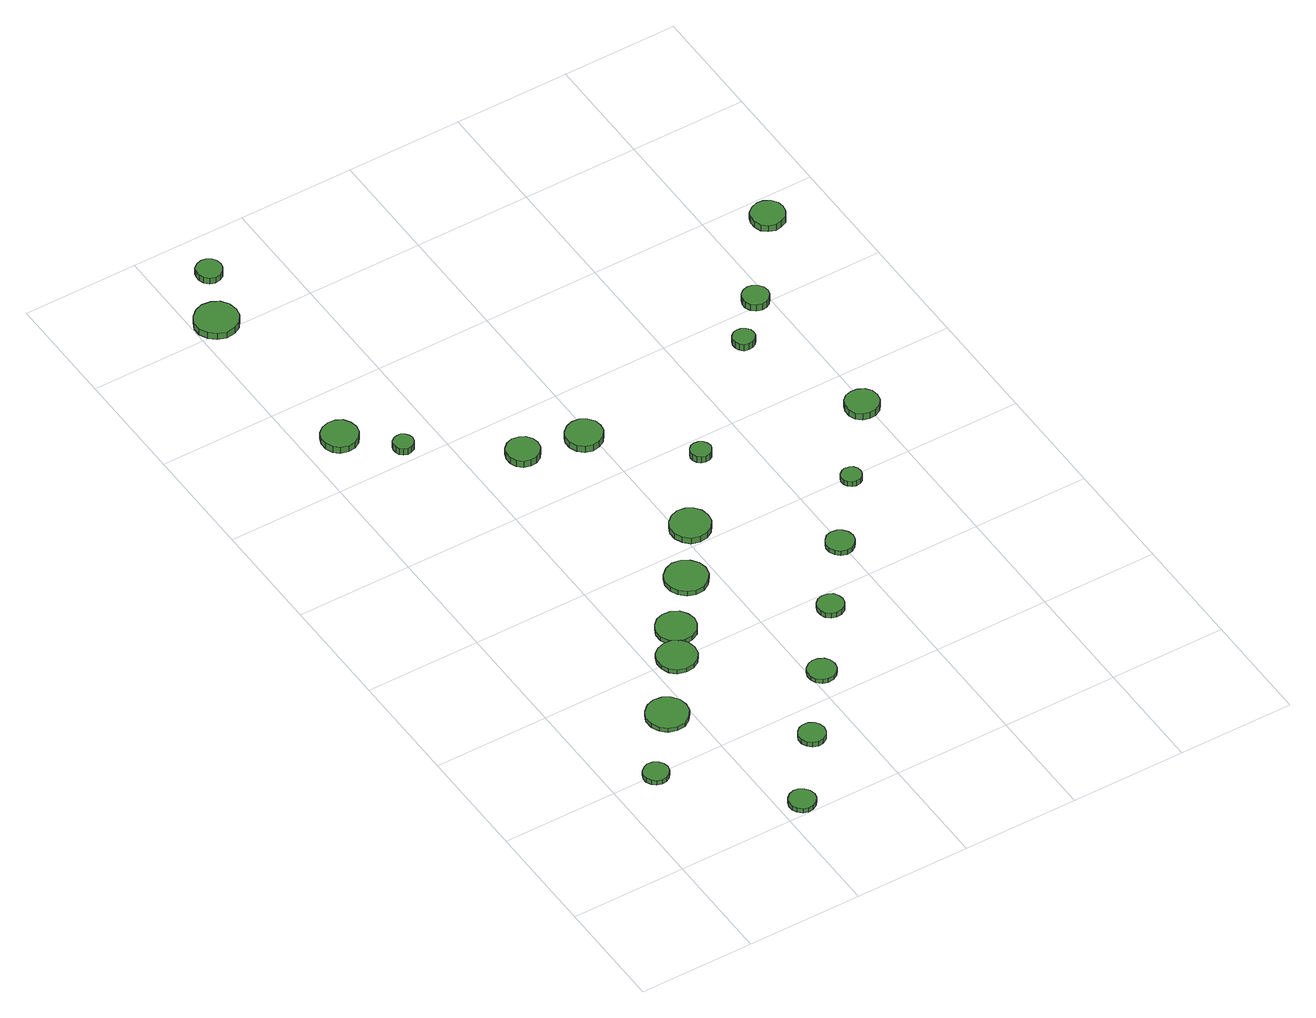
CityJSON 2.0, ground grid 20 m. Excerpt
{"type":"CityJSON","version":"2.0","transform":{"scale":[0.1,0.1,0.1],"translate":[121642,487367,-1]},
"CityObjects":{
"tree1":{"type":"SolitaryVegetationObject","attributes":{"function":"something"},"geometry":[{"type":"MultiSurface","lod":"1","boundaries":[[[0,1,2,3,4,5,6,7,8,9,10,11,12,13,14]],[[15,16,17,18,19,20,21,22,23,24,25,26,27,28,29]],[[0,29,28,1]],[[1,28,27,2]],[[2,27,26,3]],[[3,26,25,4]],[[4,25,24,5]],[[5,24,23,6]],[[6,23,22,7]],[[7,22,21,8]],[[8,21,20,9]],[[9,20,19,10]],[[10,19,18,11]],[[11,18,17,12]],[[12,17,16,13]],[[13,16,15,14]],[[14,15,29,0]]]}]},
"tree2":{"type":"SolitaryVegetationObject","attributes":{"function":"something"},"geometry":[{"type":"MultiSurface","lod":"1","boundaries":[[[30,31,32,33,34,35,36,37,38,39,40,41,42,43,44]],[[45,46,47,48,49,50,51,52,53,54,55,56,57,58,59]],[[30,59,58,31]],[[31,58,57,32]],[[32,57,56,33]],[[33,56,55,34]],[[34,55,54,35]],[[35,54,53,36]],[[36,53,52,37]],[[37,52,51,38]],[[38,51,50,39]],[[39,50,49,40]],[[40,49,48,41]],[[41,48,47,42]],[[42,47,46,43]],[[43,46,45,44]],[[44,45,59,30]]]}]},
"tree3":{"type":"SolitaryVegetationObject","attributes":{"function":"something"},"geometry":[{"type":"MultiSurface","lod":"1","boundaries":[[[60,61,62,63,64,65,66,67,68,69,70,71,72,73,74]],[[75,76,77,78,79,80,81,82,83,84,85,86,87,88,89]],[[60,89,88,61]],[[61,88,87,62]],[[62,87,86,63]],[[63,86,85,64]],[[64,85,84,65]],[[65,84,83,66]],[[66,83,82,67]],[[67,82,81,68]],[[68,81,80,69]],[[69,80,79,70]],[[70,79,78,71]],[[71,78,77,72]],[[72,77,76,73]],[[73,76,75,74]],[[74,75,89,60]]]}]},
"tree4":{"type":"SolitaryVegetationObject","attributes":{"function":"something"},"geometry":[{"type":"MultiSurface","lod":"1","boundaries":[[[90,91,92,93,94,95,96,97,98,99,100,101,102,103,104]],[[105,106,107,108,109,110,111,112,113,114,115,116,117,118,119]],[[90,119,118,91]],[[91,118,117,92]],[[92,117,116,93]],[[93,116,115,94]],[[94,115,114,95]],[[95,114,113,96]],[[96,113,112,97]],[[97,112,111,98]],[[98,111,110,99]],[[99,110,109,100]],[[100,109,108,101]],[[101,108,107,102]],[[102,107,106,103]],[[103,106,105,104]],[[104,105,119,90]]]}]},
"tree5":{"type":"SolitaryVegetationObject","attributes":{"function":"something"},"geometry":[{"type":"MultiSurface","lod":"1","boundaries":[[[120,121,122,123,124,125,126,127,128,129,130,131,132,133,134]],[[135,136,137,138,139,140,141,142,143,144,145,146,147,148,149]],[[120,149,148,121]],[[121,148,147,122]],[[122,147,146,123]],[[123,146,145,124]],[[124,145,144,125]],[[125,144,143,126]],[[126,143,142,127]],[[127,142,141,128]],[[128,141,140,129]],[[129,140,139,130]],[[130,139,138,131]],[[131,138,137,132]],[[132,137,136,133]],[[133,136,135,134]],[[134,135,149,120]]]}]},
"tree6":{"type":"SolitaryVegetationObject","attributes":{"function":"something"},"geometry":[{"type":"MultiSurface","lod":"1","boundaries":[[[150,151,152,153,154,155,156,157,158,159,160,161,162,163,164]],[[165,166,167,168,169,170,171,172,173,174,175,176,177,178,179]],[[150,179,178,151]],[[151,178,177,152]],[[152,177,176,153]],[[153,176,175,154]],[[154,175,174,155]],[[155,174,173,156]],[[156,173,172,157]],[[157,172,171,158]],[[158,171,170,159]],[[159,170,169,160]],[[160,169,168,161]],[[161,168,167,162]],[[162,167,166,163]],[[163,166,165,164]],[[164,165,179,150]]]}]},
"tree7":{"type":"SolitaryVegetationObject","attributes":{"function":"something"},"geometry":[{"type":"MultiSurface","lod":"1","boundaries":[[[180,181,182,183,184,185,186,187,188,189,190,191,192,193,194]],[[195,196,197,198,199,200,201,202,203,204,205,206,207,208,209]],[[180,209,208,181]],[[181,208,207,182]],[[182,207,206,183]],[[183,206,205,184]],[[184,205,204,185]],[[185,204,203,186]],[[186,203,202,187]],[[187,202,201,188]],[[188,201,200,189]],[[189,200,199,190]],[[190,199,198,191]],[[191,198,197,192]],[[192,197,196,193]],[[193,196,195,194]],[[194,195,209,180]]]}]},
"tree8":{"type":"SolitaryVegetationObject","attributes":{"function":"something"},"geometry":[{"type":"MultiSurface","lod":"1","boundaries":[[[210,211,212,213,214,215,216,217,218,219,220,221,222,223,224]],[[225,226,227,228,229,230,231,232,233,234,235,236,237,238,239]],[[210,239,238,211]],[[211,238,237,212]],[[212,237,236,213]],[[213,236,235,214]],[[214,235,234,215]],[[215,234,233,216]],[[216,233,232,217]],[[217,232,231,218]],[[218,231,230,219]],[[219,230,229,220]],[[220,229,228,221]],[[221,228,227,222]],[[222,227,226,223]],[[223,226,225,224]],[[224,225,239,210]]]}]},
"tree9":{"type":"SolitaryVegetationObject","attributes":{"function":"something"},"geometry":[{"type":"MultiSurface","lod":"1","boundaries":[[[240,241,242,243,244,245,246,247,248,249,250,251,252,253,254]],[[255,256,257,258,259,260,261,262,263,264,265,266,267,268,269]],[[240,269,268,241]],[[241,268,267,242]],[[242,267,266,243]],[[243,266,265,244]],[[244,265,264,245]],[[245,264,263,246]],[[246,263,262,247]],[[247,262,261,248]],[[248,261,260,249]],[[249,260,259,250]],[[250,259,258,251]],[[251,258,257,252]],[[252,257,256,253]],[[253,256,255,254]],[[254,255,269,240]]]}]},
"tree10":{"type":"SolitaryVegetationObject","attributes":{"function":"something"},"geometry":[{"type":"MultiSurface","lod":"1","boundaries":[[[270,271,272,273,274,275,276,277,278,279,280,281,282,283,284]],[[285,286,287,288,289,290,291,292,293,294,295,296,297,298,299]],[[270,299,298,271]],[[271,298,297,272]],[[272,297,296,273]],[[273,296,295,274]],[[274,295,294,275]],[[275,294,293,276]],[[276,293,292,277]],[[277,292,291,278]],[[278,291,290,279]],[[279,290,289,280]],[[280,289,288,281]],[[281,288,287,282]],[[282,287,286,283]],[[283,286,285,284]],[[284,285,299,270]]]}]},
"tree11":{"type":"SolitaryVegetationObject","attributes":{"function":"something"},"geometry":[{"type":"MultiSurface","lod":"1","boundaries":[[[300,301,302,303,304,305,306,307,308,309,310,311,312,313,314]],[[315,316,317,318,319,320,321,322,323,324,325,326,327,328,329]],[[300,329,328,301]],[[301,328,327,302]],[[302,327,326,303]],[[303,326,325,304]],[[304,325,324,305]],[[305,324,323,306]],[[306,323,322,307]],[[307,322,321,308]],[[308,321,320,309]],[[309,320,319,310]],[[310,319,318,311]],[[311,318,317,312]],[[312,317,316,313]],[[313,316,315,314]],[[314,315,329,300]]]}]},
"tree12":{"type":"SolitaryVegetationObject","attributes":{"function":"something"},"geometry":[{"type":"MultiSurface","lod":"1","boundaries":[[[330,331,332,333,334,335,336,337,338,339,340,341,342,343,344]],[[345,346,347,348,349,350,351,352,353,354,355,356,357,358,359]],[[330,359,358,331]],[[331,358,357,332]],[[332,357,356,333]],[[333,356,355,334]],[[334,355,354,335]],[[335,354,353,336]],[[336,353,352,337]],[[337,352,351,338]],[[338,351,350,339]],[[339,350,349,340]],[[340,349,348,341]],[[341,348,347,342]],[[342,347,346,343]],[[343,346,345,344]],[[344,345,359,330]]]}]},
"tree13":{"type":"SolitaryVegetationObject","attributes":{"function":"something"},"geometry":[{"type":"MultiSurface","lod":"1","boundaries":[[[360,361,362,363,364,365,366,367,368,369,370,371,372,373,374]],[[375,376,377,378,379,380,381,382,383,384,385,386,387,388,389]],[[360,389,388,361]],[[361,388,387,362]],[[362,387,386,363]],[[363,386,385,364]],[[364,385,384,365]],[[365,384,383,366]],[[366,383,382,367]],[[367,382,381,368]],[[368,381,380,369]],[[369,380,379,370]],[[370,379,378,371]],[[371,378,377,372]],[[372,377,376,373]],[[373,376,375,374]],[[374,375,389,360]]]}]},
"tree14":{"type":"SolitaryVegetationObject","attributes":{"function":"something"},"geometry":[{"type":"MultiSurface","lod":"1","boundaries":[[[390,391,392,393,394,395,396,397,398,399,400,401,402,403,404]],[[405,406,407,408,409,410,411,412,413,414,415,416,417,418,419]],[[390,419,418,391]],[[391,418,417,392]],[[392,417,416,393]],[[393,416,415,394]],[[394,415,414,395]],[[395,414,413,396]],[[396,413,412,397]],[[397,412,411,398]],[[398,411,410,399]],[[399,410,409,400]],[[400,409,408,401]],[[401,408,407,402]],[[402,407,406,403]],[[403,406,405,404]],[[404,405,419,390]]]}]},
"tree15":{"type":"SolitaryVegetationObject","attributes":{"function":"something"},"geometry":[{"type":"MultiSurface","lod":"1","boundaries":[[[420,421,422,423,424,425,426,427,428,429,430,431,432,433,434]],[[435,436,437,438,439,440,441,442,443,444,445,446,447,448,449]],[[420,449,448,421]],[[421,448,447,422]],[[422,447,446,423]],[[423,446,445,424]],[[424,445,444,425]],[[425,444,443,426]],[[426,443,442,427]],[[427,442,441,428]],[[428,441,440,429]],[[429,440,439,430]],[[430,439,438,431]],[[431,438,437,432]],[[432,437,436,433]],[[433,436,435,434]],[[434,435,449,420]]]}]},
"tree16":{"type":"SolitaryVegetationObject","attributes":{"function":"something"},"geometry":[{"type":"MultiSurface","lod":"1","boundaries":[[[450,451,452,453,454,455,456,457,458,459,460,461,462,463,464]],[[465,466,467,468,469,470,471,472,473,474,475,476,477,478,479]],[[450,479,478,451]],[[451,478,477,452]],[[452,477,476,453]],[[453,476,475,454]],[[454,475,474,455]],[[455,474,473,456]],[[456,473,472,457]],[[457,472,471,458]],[[458,471,470,459]],[[459,470,469,460]],[[460,469,468,461]],[[461,468,467,462]],[[462,467,466,463]],[[463,466,465,464]],[[464,465,479,450]]]}]},
"tree17":{"type":"SolitaryVegetationObject","attributes":{"function":"something"},"geometry":[{"type":"MultiSurface","lod":"1","boundaries":[[[480,481,482,483,484,485,486,487,488,489,490,491,492,493,494]],[[495,496,497,498,499,500,501,502,503,504,505,506,507,508,509]],[[480,509,508,481]],[[481,508,507,482]],[[482,507,506,483]],[[483,506,505,484]],[[484,505,504,485]],[[485,504,503,486]],[[486,503,502,487]],[[487,502,501,488]],[[488,501,500,489]],[[489,500,499,490]],[[490,499,498,491]],[[491,498,497,492]],[[492,497,496,493]],[[493,496,495,494]],[[494,495,509,480]]]}]},
"tree18":{"type":"SolitaryVegetationObject","attributes":{"function":"something"},"geometry":[{"type":"MultiSurface","lod":"1","boundaries":[[[510,511,512,513,514,515,516,517,518,519,520,521,522,523,524]],[[525,526,527,528,529,530,531,532,533,534,535,536,537,538,539]],[[510,539,538,511]],[[511,538,537,512]],[[512,537,536,513]],[[513,536,535,514]],[[514,535,534,515]],[[515,534,533,516]],[[516,533,532,517]],[[517,532,531,518]],[[518,531,530,519]],[[519,530,529,520]],[[520,529,528,521]],[[521,528,527,522]],[[522,527,526,523]],[[523,526,525,524]],[[524,525,539,510]]]}]},
"tree19":{"type":"SolitaryVegetationObject","attributes":{"function":"something"},"geometry":[{"type":"MultiSurface","lod":"1","boundaries":[[[540,541,542,543,544,545,546,547,548,549,550,551,552,553,554]],[[555,556,557,558,559,560,561,562,563,564,565,566,567,568,569]],[[540,569,568,541]],[[541,568,567,542]],[[542,567,566,543]],[[543,566,565,544]],[[544,565,564,545]],[[545,564,563,546]],[[546,563,562,547]],[[547,562,561,548]],[[548,561,560,549]],[[549,560,559,550]],[[550,559,558,551]],[[551,558,557,552]],[[552,557,556,553]],[[553,556,555,554]],[[554,555,569,540]]]}]},
"tree20":{"type":"SolitaryVegetationObject","attributes":{"function":"something"},"geometry":[{"type":"MultiSurface","lod":"1","boundaries":[[[570,571,572,573,574,575,576,577,578,579,580,581,582,583,584]],[[585,586,587,588,589,590,591,592,593,594,595,596,597,598,599]],[[570,599,598,571]],[[571,598,597,572]],[[572,597,596,573]],[[573,596,595,574]],[[574,595,594,575]],[[575,594,593,576]],[[576,593,592,577]],[[577,592,591,578]],[[578,591,590,579]],[[579,590,589,580]],[[580,589,588,581]],[[581,588,587,582]],[[582,587,586,583]],[[583,586,585,584]],[[584,585,599,570]]]}]},
"tree21":{"type":"SolitaryVegetationObject","attributes":{"function":"something"},"geometry":[{"type":"MultiSurface","lod":"1","boundaries":[[[600,601,602,603,604,605,606,607,608,609,610,611,612,613,614]],[[615,616,617,618,619,620,621,622,623,624,625,626,627,628,629]],[[600,629,628,601]],[[601,628,627,602]],[[602,627,626,603]],[[603,626,625,604]],[[604,625,624,605]],[[605,624,623,606]],[[606,623,622,607]],[[607,622,621,608]],[[608,621,620,609]],[[609,620,619,610]],[[610,619,618,611]],[[611,618,617,612]],[[612,617,616,613]],[[613,616,615,614]],[[614,615,629,600]]]}]},
"tree22":{"type":"SolitaryVegetationObject","attributes":{"function":"something"},"geometry":[{"type":"MultiSurface","lod":"1","boundaries":[[[630,631,632,633,634,635,636,637,638,639,640,641,642,643,644]],[[645,646,647,648,649,650,651,652,653,654,655,656,657,658,659]],[[630,659,658,631]],[[631,658,657,632]],[[632,657,656,633]],[[633,656,655,634]],[[634,655,654,635]],[[635,654,653,636]],[[636,653,652,637]],[[637,652,651,638]],[[638,651,650,639]],[[639,650,649,640]],[[640,649,648,641]],[[641,648,647,642]],[[642,647,646,643]],[[643,646,645,644]],[[644,645,659,630]]]}]},
"tree23":{"type":"SolitaryVegetationObject","attributes":{"function":"something"},"geometry":[{"type":"MultiSurface","lod":"1","boundaries":[[[660,661,662,663,664,665,666,667,668,669,670,671,672,673,674]],[[675,676,677,678,679,680,681,682,683,684,685,686,687,688,689]],[[660,689,688,661]],[[661,688,687,662]],[[662,687,686,663]],[[663,686,685,664]],[[664,685,684,665]],[[665,684,683,666]],[[666,683,682,667]],[[667,682,681,668]],[[668,681,680,669]],[[669,680,679,670]],[[670,679,678,671]],[[671,678,677,672]],[[672,677,676,673]],[[673,676,675,674]],[[674,675,689,660]]]}]}
},
"vertices":[
[99,198,18],[97,206,18],[92,213,18],[84,218,18],[75,219,18],[67,216,18],[60,210,18],[56,202,18],[56,193,18],[60,185,18],[67,179,18],[75,176,18],[84,177,18],[92,182,18],[97,189,18],[97,189,9],[92,182,9],[84,177,9],[75,176,9],[67,179,9],[60,185,9],[56,193,9],[56,202,9],[60,210,9],[67,216,9],[75,219,9],[84,218,9],[92,213,9],[97,206,9],[99,198,9],
[261,24,17],[259,33,17],[253,41,17],[245,46,17],[236,47,17],[227,44,17],[220,37,17],[216,29,17],[216,19,17],[220,11,17],[227,4,17],[236,1,17],[245,2,17],[253,7,17],[259,15,17],[259,15,8],[253,7,8],[245,2,8],[236,1,8],[227,4,8],[220,11,8],[216,19,8],[216,29,8],[220,37,8],[227,44,8],[236,47,8],[245,46,8],[253,41,8],[259,33,8],[261,24,8],
[198,299,18],[195,314,18],[186,326,18],[174,333,18],[159,335,18],[145,330,18],[134,320,18],[128,307,18],[128,292,18],[134,278,18],[145,268,18],[159,264,18],[174,265,18],[186,273,18],[195,285,18],[195,285,10],[186,273,10],[174,265,10],[159,264,10],[145,268,10],[134,278,10],[128,292,10],[128,307,10],[134,320,10],[145,330,10],[159,335,10],[174,333,10],[186,326,10],[195,314,10],[198,299,10],
[278,400,18],[275,414,18],[267,425,18],[255,432,18],[241,433,18],[227,429,18],[217,420,18],[212,407,18],[212,393,18],[217,380,18],[227,371,18],[241,367,18],[255,368,18],[267,375,18],[275,386,18],[275,386,10],[267,375,10],[255,368,10],[241,367,10],[227,371,10],[217,380,10],[212,393,10],[212,407,10],[217,420,10],[227,429,10],[241,433,10],[255,432,10],[267,425,10],[275,414,10],[278,400,10],
[353,140,18],[351,150,18],[346,157,18],[337,162,18],[328,163,18],[319,160,18],[312,154,18],[308,145,18],[308,135,18],[312,127,18],[319,120,18],[328,117,18],[337,118,18],[346,123,18],[351,131,18],[351,131,9],[346,123,9],[337,118,9],[328,117,9],[319,120,9],[312,127,9],[308,135,9],[308,145,9],[312,154,9],[319,160,9],[328,163,9],[337,162,9],[346,157,9],[351,150,9],[353,140,9],
[92,1096,25],[89,1108,25],[82,1119,25],[71,1125,25],[58,1126,25],[45,1122,25],[36,1114,25],[31,1102,25],[31,1089,25],[36,1077,25],[45,1069,25],[58,1065,25],[71,1066,25],[82,1073,25],[89,1083,25],[89,1083,12],[82,1073,12],[71,1066,12],[58,1065,12],[45,1069,12],[36,1077,12],[31,1089,12],[31,1102,12],[36,1114,12],[45,1122,12],[58,1126,12],[71,1125,12],[82,1119,12],[89,1108,12],[92,1096,12],
[312,455,18],[309,469,18],[301,481,18],[288,488,18],[274,489,18],[261,485,18],[251,475,18],[245,462,18],[245,448,18],[251,436,18],[261,426,18],[274,422,18],[288,423,18],[301,430,18],[309,442,18],[309,442,9],[301,430,9],[288,423,9],[274,422,9],[261,426,9],[251,436,9],[245,448,9],[245,462,9],[251,475,9],[261,485,9],[274,489,9],[288,488,9],[301,481,9],[309,469,9],[312,455,9],
[153,1027,25],[151,1034,25],[147,1040,25],[141,1044,25],[134,1044,25],[127,1042,25],[121,1037,25],[119,1031,25],[119,1024,25],[121,1017,25],[127,1012,25],[134,1010,25],[141,1011,25],[147,1014,25],[151,1020,25],[151,1020,12],[147,1014,12],[141,1011,12],[134,1010,12],[127,1012,12],[121,1017,12],[119,1024,12],[119,1031,12],[121,1037,12],[127,1042,12],[134,1044,12],[141,1044,12],[147,1040,12],[151,1034,12],[153,1027,12],
[74,1418,25],[71,1433,25],[62,1446,25],[49,1453,25],[33,1455,25],[19,1450,25],[8,1440,25],[1,1426,25],[1,1411,25],[8,1397,25],[19,1387,25],[33,1382,25],[49,1384,25],[62,1391,25],[71,1403,25],[71,1403,12],[62,1391,12],[49,1384,12],[33,1382,12],[19,1387,12],[8,1397,12],[1,1411,12],[1,1426,12],[8,1440,12],[19,1450,12],[33,1455,12],[49,1453,12],[62,1446,12],[71,1433,12],[74,1418,12],
[444,253,17],[442,263,17],[436,271,17],[427,276,17],[417,277,17],[408,274,17],[400,267,17],[396,258,17],[396,248,17],[400,239,17],[408,232,17],[417,229,17],[427,230,17],[436,235,17],[442,243,17],[442,243,9],[436,235,9],[427,230,9],[417,229,9],[408,232,9],[400,239,9],[396,248,9],[396,258,9],[400,267,9],[408,274,9],[417,277,9],[427,276,9],[436,271,9],[442,263,9],[444,253,9],
[388,542,18],[385,556,18],[376,568,18],[363,576,18],[348,578,18],[334,573,18],[323,563,18],[317,549,18],[317,534,18],[323,521,18],[334,511,18],[348,506,18],[363,507,18],[376,515,18],[385,527,18],[385,527,9],[376,515,9],[363,507,9],[348,506,9],[334,511,9],[323,521,9],[317,534,9],[317,549,9],[323,563,9],[334,573,9],[348,578,9],[363,576,9],[376,568,9],[385,556,9],[388,542,9],
[109,1518,24],[107,1527,24],[102,1534,24],[94,1539,24],[85,1540,24],[76,1537,24],[69,1531,24],[66,1523,24],[66,1514,24],[69,1505,24],[76,1499,24],[85,1496,24],[94,1497,24],[102,1502,24],[107,1509,24],[107,1509,12],[102,1502,12],[94,1497,12],[85,1496,12],[76,1499,12],[69,1505,12],[66,1514,12],[66,1523,12],[69,1531,12],[76,1537,12],[85,1540,12],[94,1539,12],[102,1534,12],[107,1527,12],[109,1518,12],
[313,914,24],[311,925,24],[304,935,24],[294,940,24],[282,942,24],[271,938,24],[262,930,24],[258,920,24],[258,908,24],[262,897,24],[271,889,24],[282,886,24],[294,887,24],[304,893,24],[311,902,24],[311,902,11],[304,893,11],[294,887,11],[282,886,11],[271,889,11],[262,897,11],[258,908,11],[258,920,11],[262,930,11],[271,938,11],[282,942,11],[294,940,11],[304,935,11],[311,925,11],[313,914,11],
[453,636,21],[450,650,21],[442,661,21],[430,668,21],[416,670,21],[402,665,21],[392,656,21],[386,643,21],[386,629,21],[392,616,21],[402,606,21],[416,602,21],[430,604,21],[442,611,21],[450,622,21],[450,622,9],[442,611,9],[430,604,9],[416,602,9],[402,606,9],[392,616,9],[386,629,9],[386,643,9],[392,656,9],[402,665,9],[416,670,9],[430,668,9],[442,661,9],[450,650,9],[453,636,9],
[532,368,18],[530,377,18],[525,385,18],[517,389,18],[507,390,18],[498,388,18],[491,381,18],[488,373,18],[488,364,18],[491,355,18],[498,349,18],[507,346,18],[517,347,18],[525,352,18],[530,359,18],[530,359,8],[525,352,8],[517,347,8],[507,346,8],[498,349,8],[491,355,8],[488,364,8],[488,373,8],[491,381,8],[498,388,8],[507,390,8],[517,389,8],[525,385,8],[530,377,8],[532,368,8],
[417,894,23],[415,907,23],[407,917,23],[396,924,23],[383,925,23],[371,921,23],[361,912,23],[356,901,23],[356,888,23],[361,876,23],[371,867,23],[383,863,23],[396,865,23],[407,871,23],[415,882,23],[415,882,10],[407,871,10],[396,865,10],[383,863,10],[371,867,10],[361,876,10],[356,888,10],[356,901,10],[361,912,10],[371,921,10],[383,925,10],[396,924,10],[407,917,10],[415,907,10],[417,894,10],
[622,480,17],[620,490,17],[614,498,17],[606,503,17],[596,504,17],[586,501,17],[579,494,17],[575,485,17],[575,475,17],[579,466,17],[586,459,17],[596,456,17],[606,457,17],[614,462,17],[620,470,17],[620,470,8],[614,462,8],[606,457,8],[596,456,8],[586,459,8],[579,466,8],[575,475,8],[575,485,8],[579,494,8],[586,501,8],[596,504,8],[606,503,8],[614,498,8],[620,490,8],[622,480,8],
[539,765,22],[537,773,22],[533,778,22],[527,782,22],[519,783,22],[512,781,22],[507,776,22],[504,769,22],[504,762,22],[507,755,22],[512,750,22],[519,748,22],[527,749,22],[533,752,22],[537,758,22],[537,758,9],[533,752,9],[527,749,9],[519,748,9],[512,750,9],[507,755,9],[504,762,9],[504,769,9],[507,776,9],[512,781,9],[519,783,9],[527,782,9],[533,778,9],[537,773,9],[539,765,9],
[709,595,18],[708,602,18],[704,608,18],[698,611,18],[690,612,18],[684,610,18],[678,605,18],[675,599,18],[675,591,18],[678,585,18],[684,580,18],[690,578,18],[698,579,18],[704,582,18],[708,588,18],[708,588,8],[704,582,8],[698,579,8],[690,578,8],[684,580,8],[678,585,8],[675,591,8],[675,599,8],[678,605,8],[684,610,8],[690,612,8],[698,611,8],[704,608,8],[708,602,8],[709,595,8],
[728,937,29],[727,944,29],[722,950,29],[715,954,29],[708,955,29],[700,953,29],[694,947,29],[691,940,29],[691,933,29],[694,926,29],[700,920,29],[708,918,29],[715,919,29],[722,923,29],[727,929,29],[727,929,16],[722,923,16],[715,919,16],[708,918,16],[700,920,16],[694,926,16],[691,933,16],[691,940,16],[694,947,16],[700,953,16],[708,955,16],[715,954,16],[722,950,16],[727,944,16],[728,937,16],
[819,719,24],[817,731,24],[810,740,24],[799,746,24],[787,747,24],[776,744,24],[767,736,24],[763,725,24],[763,713,24],[767,702,24],[776,694,24],[787,691,24],[799,692,24],[810,698,24],[817,707,24],[817,707,11],[810,698,11],[799,692,11],[787,691,11],[776,694,11],[767,702,11],[763,713,11],[763,725,11],[767,736,11],[776,744,11],[787,747,11],[799,746,11],[810,740,11],[817,731,11],[819,719,11],
[799,1007,26],[797,1016,26],[791,1024,26],[783,1029,26],[774,1030,26],[765,1027,26],[758,1021,26],[754,1012,26],[754,1003,26],[758,994,26],[765,988,26],[774,985,26],[783,986,26],[791,990,26],[797,998,26],[797,998,13],[791,990,13],[783,986,13],[774,985,13],[765,988,13],[758,994,13],[754,1003,13],[754,1012,13],[758,1021,13],[765,1027,13],[774,1030,13],[783,1029,13],[791,1024,13],[797,1016,13],[799,1007,13],
[922,1157,21],[920,1168,21],[913,1178,21],[902,1184,21],[891,1185,21],[879,1181,21],[870,1173,21],[866,1163,21],[866,1151,21],[870,1140,21],[879,1132,21],[891,1128,21],[902,1130,21],[913,1135,21],[920,1145,21],[920,1145,8],[913,1135,8],[902,1130,8],[891,1128,8],[879,1132,8],[870,1140,8],[866,1151,8],[866,1163,8],[870,1173,8],[879,1181,8],[891,1185,8],[902,1184,8],[913,1178,8],[920,1168,8],[922,1157,8]
]}
